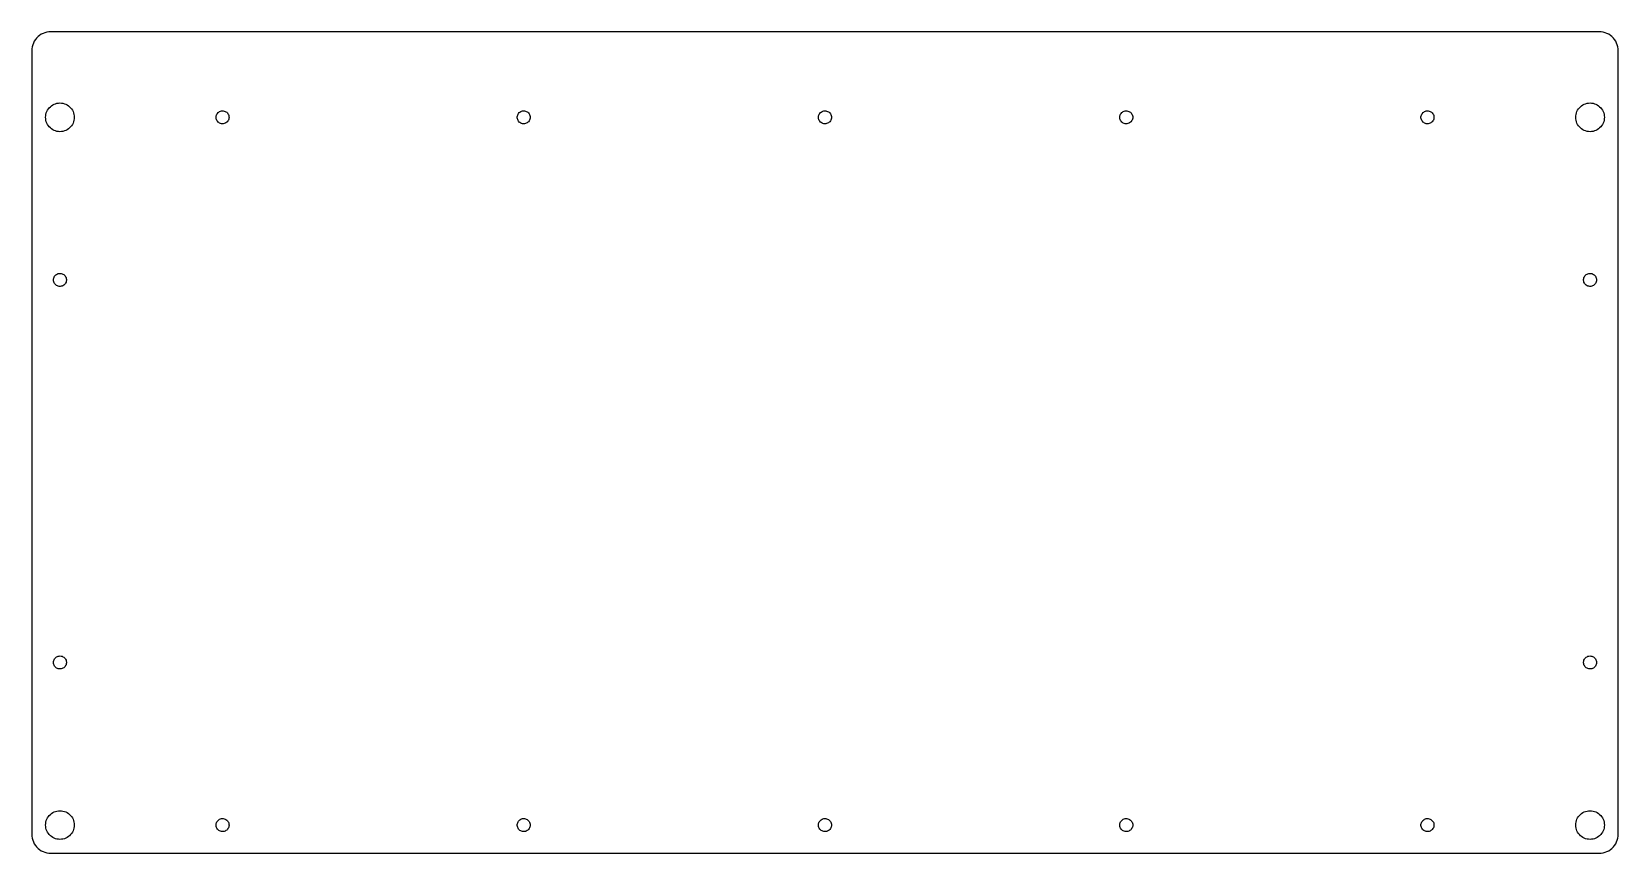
# Model space of a CAD drawing. Header units: metres. Extents: x -207 to 207, y -107 to 107.
import ezdxf

# ---------------------------------------------------------------- set-up
doc = ezdxf.new("R2010")
doc.units = ezdxf.units.M

msp = doc.modelspace()

# ---------------------------------------------------------------- linework, layer by layer
for p, q in [((-207.13, 103.92), (-207.266, 103.415)), ((-206.943, 104.409), (-207.13, 103.92)), ((-206.705, 104.875), (-206.943, 104.409)), ((-206.42, 105.314), (-206.705, 104.875)), ((-206.091, 105.721), (-206.42, 105.314)), ((-205.721, 106.091), (-206.091, 105.721)), ((-205.314, 106.42), (-205.721, 106.091)), ((-204.875, 106.705), (-205.314, 106.42)), ((-204.409, 106.943), (-204.875, 106.705)), ((-203.92, 107.13), (-204.409, 106.943)), ((-203.415, 107.266), (-203.92, 107.13)), ((-202.898, 107.348), (-203.415, 107.266)), ((-202.375, 107.375), (-202.898, 107.348)), ((202.375, 107.375), (-202.375, 107.375)), ((202.898, 107.348), (202.375, 107.375)), ((203.415, 107.266), (202.898, 107.348)), ((203.92, 107.13), (203.415, 107.266)), ((204.409, 106.943), (203.92, 107.13)), ((204.875, 106.705), (204.409, 106.943)), ((205.314, 106.42), (204.875, 106.705)), ((205.721, 106.091), (205.314, 106.42)), ((206.091, 105.721), (205.721, 106.091)), ((206.42, 105.314), (206.091, 105.721)), ((206.705, 104.875), (206.42, 105.314)), ((206.943, 104.409), (206.705, 104.875)), ((207.13, 103.92), (206.943, 104.409)), ((207.266, 103.415), (207.13, 103.92)), ((-207.348, 102.898), (-207.375, 102.375)), ((-207.375, 102.375), (-207.375, -102.375)), ((-207.266, 103.415), (-207.348, 102.898)), ((207.348, 102.898), (207.266, 103.415)), ((207.375, 102.375), (207.348, 102.898)), ((207.375, -102.375), (207.375, 102.375)), ((-203.248, 86.875), (-203.034, 87.2042)), ((-203.034, 87.2042), (-202.787, 87.5092)), ((-202.787, 87.5092), (-202.509, 87.7868)), ((-202.509, 87.7868), (-202.204, 88.0338)), ((-202.204, 88.0338), (-201.875, 88.2476)), ((-201.875, 88.2476), (-201.525, 88.4258)), ((-201.525, 88.4258), (-201.159, 88.5665)), ((-201.159, 88.5665), (-200.78, 88.668)), ((-200.78, 88.668), (-200.392, 88.7294)), ((-200.392, 88.7294), (-200, 88.75)), ((-200, 88.75), (-199.608, 88.7294)), ((-199.608, 88.7294), (-199.22, 88.668)), ((-199.22, 88.668), (-198.841, 88.5665)), ((-198.841, 88.5665), (-198.475, 88.4258)), ((-198.475, 88.4258), (-198.125, 88.2476)), ((-198.125, 88.2476), (-197.796, 88.0338)), ((-197.796, 88.0338), (-197.491, 87.7868)), ((-197.491, 87.7868), (-197.213, 87.5092)), ((-197.213, 87.5092), (-196.966, 87.2042)), ((-196.966, 87.2042), (-196.752, 86.875)), ((196.752, 86.875), (196.966, 87.2042)), ((196.966, 87.2042), (197.213, 87.5092)), ((197.213, 87.5092), (197.491, 87.7868)), ((197.491, 87.7868), (197.796, 88.0338)), ((197.796, 88.0338), (198.125, 88.2476)), ((198.125, 88.2476), (198.475, 88.4258)), ((198.475, 88.4258), (198.841, 88.5665)), ((198.841, 88.5665), (199.22, 88.668)), ((199.22, 88.668), (199.608, 88.7294)), ((199.608, 88.7294), (200, 88.75)), ((200, 88.75), (200.392, 88.7294)), ((200.392, 88.7294), (200.78, 88.668)), ((200.78, 88.668), (201.159, 88.5665)), ((201.159, 88.5665), (201.525, 88.4258)), ((201.525, 88.4258), (201.875, 88.2476)), ((201.875, 88.2476), (202.204, 88.0338)), ((202.204, 88.0338), (202.509, 87.7868)), ((202.509, 87.7868), (202.787, 87.5092)), ((202.787, 87.5092), (203.034, 87.2042)), ((203.034, 87.2042), (203.248, 86.875)), ((-203.75, 85), (-203.729, 85.392)), ((-203.729, 84.608), (-203.75, 85)), ((-203.729, 85.392), (-203.668, 85.7797)), ((-203.668, 84.2203), (-203.729, 84.608)), ((-203.668, 85.7797), (-203.566, 86.1588)), ((-203.566, 83.8412), (-203.668, 84.2203)), ((-203.566, 86.1588), (-203.426, 86.5253)), ((-203.426, 83.4747), (-203.566, 83.8412)), ((-203.426, 86.5253), (-203.248, 86.875)), ((-203.248, 83.125), (-203.426, 83.4747)), ((-203.034, 82.7958), (-203.248, 83.125)), ((-196.752, 83.125), (-196.966, 82.7958)), ((-196.752, 86.875), (-196.574, 86.5253)), ((-196.574, 83.4747), (-196.752, 83.125)), ((-196.574, 86.5253), (-196.434, 86.1588)), ((-196.434, 83.8412), (-196.574, 83.4747)), ((-196.434, 86.1588), (-196.332, 85.7797)), ((-196.332, 84.2203), (-196.434, 83.8412)), ((-196.332, 85.7797), (-196.271, 85.392)), ((-196.271, 84.608), (-196.332, 84.2203)), ((-196.271, 85.392), (-196.25, 85)), ((-196.25, 85), (-196.271, 84.608)), ((-159.195, 85.1241), (-159.159, 85.3696)), ((-159.195, 84.8759), (-159.195, 85.1241)), ((-159.159, 84.6304), (-159.195, 84.8759)), ((-159.159, 85.3696), (-159.088, 85.6073)), ((-159.088, 84.3927), (-159.159, 84.6304)), ((-159.088, 85.6073), (-158.982, 85.832)), ((-158.982, 84.168), (-159.088, 84.3927)), ((-158.982, 85.832), (-158.846, 86.039)), ((-158.846, 83.961), (-158.982, 84.168)), ((-158.846, 86.039), (-158.68, 86.2238)), ((-158.68, 83.7762), (-158.846, 83.961)), ((-158.68, 86.2238), (-158.489, 86.3826)), ((-158.489, 83.6174), (-158.68, 83.7762)), ((-158.489, 86.3826), (-158.277, 86.5119)), ((-158.277, 83.4881), (-158.489, 83.6174)), ((-158.277, 86.5119), (-158.049, 86.6089)), ((-158.049, 83.3911), (-158.277, 83.4881)), ((-158.049, 86.6089), (-157.809, 86.6717)), ((-157.809, 83.3283), (-158.049, 83.3911)), ((-157.809, 86.6717), (-157.562, 86.6989)), ((-157.562, 83.3011), (-157.809, 83.3283)), ((-157.562, 86.6989), (-157.314, 86.6898)), ((-157.314, 83.3102), (-157.562, 83.3011)), ((-157.314, 86.6898), (-157.07, 86.6447)), ((-157.07, 83.3553), (-157.314, 83.3102)), ((-157.07, 86.6447), (-156.835, 86.5646)), ((-156.835, 83.4354), (-157.07, 83.3553)), ((-156.835, 86.5646), (-156.614, 86.4511)), ((-156.614, 83.5489), (-156.835, 83.4354)), ((-156.614, 86.4511), (-156.413, 86.3067)), ((-156.413, 83.6933), (-156.614, 83.5489)), ((-156.413, 86.3067), (-156.234, 86.1344)), ((-156.234, 83.8656), (-156.413, 83.6933)), ((-156.234, 86.1344), (-156.082, 85.938)), ((-156.082, 84.062), (-156.234, 83.8656)), ((-156.082, 85.938), (-155.961, 85.7216)), ((-155.961, 84.2784), (-156.082, 84.062)), ((-155.961, 85.7216), (-155.872, 85.4898)), ((-155.872, 84.5102), (-155.961, 84.2784)), ((-155.872, 85.4898), (-155.818, 85.2475)), ((-155.818, 84.7525), (-155.872, 84.5102)), ((-155.818, 85.2475), (-155.8, 85)), ((-155.8, 85), (-155.818, 84.7525)), ((-80.4455, 85.1241), (-80.4093, 85.3696)), ((-80.4455, 84.8759), (-80.4455, 85.1241)), ((-80.4093, 84.6304), (-80.4455, 84.8759)), ((-80.4093, 85.3696), (-80.3378, 85.6073)), ((-80.3378, 84.3927), (-80.4093, 84.6304)), ((-80.3378, 85.6073), (-80.2325, 85.832)), ((-80.2325, 84.168), (-80.3378, 84.3927)), ((-80.2325, 85.832), (-80.0955, 86.039)), ((-80.0955, 83.961), (-80.2325, 84.168)), ((-80.0955, 86.039), (-79.9299, 86.2238)), ((-79.9299, 83.7762), (-80.0955, 83.961)), ((-79.9299, 86.2238), (-79.7392, 86.3826)), ((-79.7392, 83.6174), (-79.9299, 83.7762)), ((-79.7392, 86.3826), (-79.5273, 86.5119)), ((-79.5273, 83.4881), (-79.7392, 83.6174)), ((-79.5273, 86.5119), (-79.2989, 86.6089)), ((-79.2989, 83.3911), (-79.5273, 83.4881)), ((-79.2989, 86.6089), (-79.0588, 86.6717)), ((-79.0588, 83.3283), (-79.2989, 83.3911)), ((-79.0588, 86.6717), (-78.8121, 86.6989)), ((-78.8121, 83.3011), (-79.0588, 83.3283)), ((-78.8121, 86.6989), (-78.5641, 86.6898)), ((-78.5641, 83.3102), (-78.8121, 83.3011)), ((-78.5641, 86.6898), (-78.32, 86.6447)), ((-78.32, 83.3553), (-78.5641, 83.3102)), ((-78.32, 86.6447), (-78.0851, 86.5646)), ((-78.0851, 83.4354), (-78.32, 83.3553)), ((-78.0851, 86.5646), (-77.8644, 86.4511)), ((-77.8644, 83.5489), (-78.0851, 83.4354)), ((-77.8644, 86.4511), (-77.6626, 86.3067)), ((-77.6626, 83.6933), (-77.8644, 83.5489)), ((-77.6626, 86.3067), (-77.4839, 86.1344)), ((-77.4839, 83.8656), (-77.6626, 83.6933)), ((-77.4839, 86.1344), (-77.3322, 85.938)), ((-77.3322, 84.062), (-77.4839, 83.8656)), ((-77.3322, 85.938), (-77.2107, 85.7216)), ((-77.2107, 84.2784), (-77.3322, 84.062)), ((-77.2107, 85.7216), (-77.1221, 85.4898)), ((-77.1221, 84.5102), (-77.2107, 84.2784)), ((-77.1221, 85.4898), (-77.0681, 85.2475)), ((-77.0681, 84.7525), (-77.1221, 84.5102)), ((-77.0681, 85.2475), (-77.05, 85)), ((-77.05, 85), (-77.0681, 84.7525)), ((-1.69545, 85.1241), (-1.65932, 85.3696)), ((-1.69545, 84.8759), (-1.69545, 85.1241)), ((-1.65932, 84.6304), (-1.69545, 84.8759)), ((-1.65932, 85.3696), (-1.58781, 85.6073)), ((-1.58781, 84.3927), (-1.65932, 84.6304)), ((-1.58781, 85.6073), (-1.48248, 85.832)), ((-1.48248, 84.168), (-1.58781, 84.3927)), ((-1.48248, 85.832), (-1.34554, 86.039)), ((-1.34554, 83.961), (-1.48248, 84.168)), ((-1.34554, 86.039), (-1.17992, 86.2238)), ((-1.17992, 83.7762), (-1.34554, 83.961)), ((-1.17992, 86.2238), (-0.98915, 86.3826)), ((-0.98915, 83.6174), (-1.17992, 83.7762)), ((-0.98915, 86.3826), (-0.7773, 86.5119)), ((-0.7773, 83.4881), (-0.98915, 83.6174)), ((-0.7773, 86.5119), (-0.54889, 86.6089)), ((-0.54889, 83.3911), (-0.7773, 83.4881)), ((-0.54889, 86.6089), (-0.30878, 86.6717)), ((-0.30878, 83.3283), (-0.54889, 83.3911)), ((-0.30878, 86.6717), (-0.06207, 86.6989)), ((-0.06207, 83.3011), (-0.30878, 83.3283)), ((-0.06207, 86.6989), (0.18593, 86.6898)), ((0.18593, 83.3102), (-0.06207, 83.3011)), ((0.18593, 86.6898), (0.42998, 86.6447)), ((0.42998, 83.3553), (0.18593, 83.3102)), ((0.42998, 86.6447), (0.66487, 86.5646)), ((0.66487, 83.4354), (0.42998, 83.3553)), ((0.66487, 86.5646), (0.88559, 86.4511)), ((0.88559, 83.5489), (0.66487, 83.4354)), ((0.88559, 86.4511), (1.08743, 86.3067)), ((1.08743, 83.6933), (0.88559, 83.5489)), ((1.08743, 86.3067), (1.2661, 86.1344)), ((1.2661, 83.8656), (1.08743, 83.6933)), ((1.2661, 86.1344), (1.41779, 85.938)), ((1.41779, 84.062), (1.2661, 83.8656)), ((1.41779, 85.938), (1.53926, 85.7216)), ((1.53926, 84.2784), (1.41779, 84.062)), ((1.53926, 85.7216), (1.62791, 85.4898)), ((1.62791, 84.5102), (1.53926, 84.2784)), ((1.62791, 85.4898), (1.68187, 85.2475)), ((1.68187, 84.7525), (1.62791, 84.5102)), ((1.68187, 85.2475), (1.7, 85)), ((1.7, 85), (1.68187, 84.7525)), ((77.0545, 85.1241), (77.0907, 85.3696)), ((77.0545, 84.8759), (77.0545, 85.1241)), ((77.0907, 84.6304), (77.0545, 84.8759)), ((77.0907, 85.3696), (77.1622, 85.6073)), ((77.1622, 84.3927), (77.0907, 84.6304)), ((77.1622, 85.6073), (77.2675, 85.832)), ((77.2675, 84.168), (77.1622, 84.3927)), ((77.2675, 85.832), (77.4044, 86.039)), ((77.4044, 83.961), (77.2675, 84.168)), ((77.4044, 86.039), (77.5701, 86.2238)), ((77.5701, 83.7762), (77.4044, 83.961)), ((77.5701, 86.2238), (77.7608, 86.3826)), ((77.7608, 83.6174), (77.5701, 83.7762)), ((77.7608, 86.3826), (77.9727, 86.5119)), ((77.9727, 83.4881), (77.7608, 83.6174)), ((77.9727, 86.5119), (78.2011, 86.6089)), ((78.2011, 83.3911), (77.9727, 83.4881)), ((78.2011, 86.6089), (78.4412, 86.6717)), ((78.4412, 83.3283), (78.2011, 83.3911)), ((78.4412, 86.6717), (78.6879, 86.6989)), ((78.6879, 83.3011), (78.4412, 83.3283)), ((78.6879, 86.6989), (78.9359, 86.6898)), ((78.9359, 83.3102), (78.6879, 83.3011)), ((78.9359, 86.6898), (79.18, 86.6447)), ((79.18, 83.3553), (78.9359, 83.3102)), ((79.18, 86.6447), (79.4149, 86.5646)), ((79.4149, 83.4354), (79.18, 83.3553)), ((79.4149, 86.5646), (79.6356, 86.4511)), ((79.6356, 83.5489), (79.4149, 83.4354)), ((79.6356, 86.4511), (79.8374, 86.3067)), ((79.8374, 83.6933), (79.6356, 83.5489)), ((79.8374, 86.3067), (80.0161, 86.1344)), ((80.0161, 83.8656), (79.8374, 83.6933)), ((80.0161, 86.1344), (80.1678, 85.938)), ((80.1678, 84.062), (80.0161, 83.8656)), ((80.1678, 85.938), (80.2893, 85.7216)), ((80.2893, 84.2784), (80.1678, 84.062)), ((80.2893, 85.7216), (80.3779, 85.4898)), ((80.3779, 84.5102), (80.2893, 84.2784)), ((80.3779, 85.4898), (80.4319, 85.2475)), ((80.4319, 84.7525), (80.3779, 84.5102)), ((80.4319, 85.2475), (80.45, 85)), ((80.45, 85), (80.4319, 84.7525)), ((155.805, 85.1241), (155.841, 85.3696)), ((155.805, 84.8759), (155.805, 85.1241)), ((155.841, 84.6304), (155.805, 84.8759)), ((155.841, 85.3696), (155.912, 85.6073)), ((155.912, 84.3927), (155.841, 84.6304)), ((155.912, 85.6073), (156.018, 85.832)), ((156.018, 84.168), (155.912, 84.3927)), ((156.018, 85.832), (156.154, 86.039)), ((156.154, 83.961), (156.018, 84.168)), ((156.154, 86.039), (156.32, 86.2238)), ((156.32, 83.7762), (156.154, 83.961)), ((156.32, 86.2238), (156.511, 86.3826)), ((156.511, 83.6174), (156.32, 83.7762)), ((156.511, 86.3826), (156.723, 86.5119)), ((156.723, 83.4881), (156.511, 83.6174)), ((156.723, 86.5119), (156.951, 86.6089)), ((156.951, 83.3911), (156.723, 83.4881)), ((156.951, 86.6089), (157.191, 86.6717)), ((157.191, 83.3283), (156.951, 83.3911)), ((157.191, 86.6717), (157.438, 86.6989)), ((157.438, 83.3011), (157.191, 83.3283)), ((157.438, 86.6989), (157.686, 86.6898)), ((157.686, 83.3102), (157.438, 83.3011)), ((157.686, 86.6898), (157.93, 86.6447)), ((157.93, 83.3553), (157.686, 83.3102)), ((157.93, 86.6447), (158.165, 86.5646)), ((158.165, 83.4354), (157.93, 83.3553)), ((158.165, 86.5646), (158.386, 86.4511)), ((158.386, 83.5489), (158.165, 83.4354)), ((158.386, 86.4511), (158.587, 86.3067)), ((158.587, 83.6933), (158.386, 83.5489)), ((158.587, 86.3067), (158.766, 86.1344)), ((158.766, 83.8656), (158.587, 83.6933)), ((158.766, 86.1344), (158.918, 85.938)), ((158.918, 84.062), (158.766, 83.8656)), ((158.918, 85.938), (159.039, 85.7216)), ((159.039, 84.2784), (158.918, 84.062)), ((159.039, 85.7216), (159.128, 85.4898)), ((159.128, 84.5102), (159.039, 84.2784)), ((159.128, 85.4898), (159.182, 85.2475)), ((159.182, 84.7525), (159.128, 84.5102)), ((159.182, 85.2475), (159.2, 85)), ((159.2, 85), (159.182, 84.7525)), ((196.25, 85), (196.271, 85.392)), ((196.271, 84.608), (196.25, 85)), ((196.271, 85.392), (196.332, 85.7797)), ((196.332, 84.2203), (196.271, 84.608)), ((196.332, 85.7797), (196.434, 86.1588)), ((196.434, 83.8412), (196.332, 84.2203)), ((196.434, 86.1588), (196.574, 86.5253)), ((196.574, 83.4747), (196.434, 83.8412)), ((196.574, 86.5253), (196.752, 86.875)), ((196.752, 83.125), (196.574, 83.4747)), ((196.966, 82.7958), (196.752, 83.125)), ((203.248, 83.125), (203.034, 82.7958)), ((203.248, 86.875), (203.426, 86.5253)), ((203.426, 83.4747), (203.248, 83.125)), ((203.426, 86.5253), (203.566, 86.1588)), ((203.566, 83.8412), (203.426, 83.4747)), ((203.566, 86.1588), (203.668, 85.7797)), ((203.668, 84.2203), (203.566, 83.8412)), ((203.668, 85.7797), (203.729, 85.392)), ((203.729, 84.608), (203.668, 84.2203)), ((203.729, 85.392), (203.75, 85)), ((203.75, 85), (203.729, 84.608)), ((-202.787, 82.4908), (-203.034, 82.7958)), ((-202.509, 82.2132), (-202.787, 82.4908)), ((-202.204, 81.9662), (-202.509, 82.2132)), ((-201.875, 81.7524), (-202.204, 81.9662)), ((-201.525, 81.5742), (-201.875, 81.7524)), ((-201.159, 81.4335), (-201.525, 81.5742)), ((-200.78, 81.3319), (-201.159, 81.4335)), ((-200.392, 81.2705), (-200.78, 81.3319)), ((-200, 81.25), (-200.392, 81.2705)), ((-199.608, 81.2705), (-200, 81.25)), ((-199.22, 81.3319), (-199.608, 81.2705)), ((-198.841, 81.4335), (-199.22, 81.3319)), ((-198.475, 81.5742), (-198.841, 81.4335)), ((-198.125, 81.7524), (-198.475, 81.5742)), ((-197.796, 81.9662), (-198.125, 81.7524)), ((-197.491, 82.2132), (-197.796, 81.9662)), ((-197.213, 82.4908), (-197.491, 82.2132)), ((-196.966, 82.7958), (-197.213, 82.4908)), ((197.213, 82.4908), (196.966, 82.7958)), ((197.491, 82.2132), (197.213, 82.4908)), ((197.796, 81.9662), (197.491, 82.2132)), ((198.125, 81.7524), (197.796, 81.9662)), ((198.475, 81.5742), (198.125, 81.7524)), ((198.841, 81.4335), (198.475, 81.5742)), ((199.22, 81.3319), (198.841, 81.4335)), ((199.608, 81.2705), (199.22, 81.3319)), ((200, 81.25), (199.608, 81.2705)), ((200.392, 81.2705), (200, 81.25)), ((200.78, 81.3319), (200.392, 81.2705)), ((201.159, 81.4335), (200.78, 81.3319)), ((201.525, 81.5742), (201.159, 81.4335)), ((201.875, 81.7524), (201.525, 81.5742)), ((202.204, 81.9662), (201.875, 81.7524)), ((202.509, 82.2132), (202.204, 81.9662)), ((202.787, 82.4908), (202.509, 82.2132)), ((203.034, 82.7958), (202.787, 82.4908)), ((-201.7, 42.5), (-201.682, 42.7475)), ((-201.682, 42.2525), (-201.7, 42.5)), ((-201.682, 42.7475), (-201.628, 42.9898)), ((-201.628, 42.0102), (-201.682, 42.2525)), ((-201.628, 42.9898), (-201.539, 43.2216)), ((-201.539, 41.7784), (-201.628, 42.0102)), ((-201.539, 43.2216), (-201.418, 43.438)), ((-201.418, 41.562), (-201.539, 41.7784)), ((-201.418, 43.438), (-201.266, 43.6344)), ((-201.266, 41.3656), (-201.418, 41.562)), ((-201.266, 43.6344), (-201.087, 43.8067)), ((-201.087, 43.8067), (-200.886, 43.9511)), ((-200.886, 43.9511), (-200.665, 44.0646)), ((-200.665, 44.0646), (-200.43, 44.1447)), ((-200.43, 44.1447), (-200.186, 44.1898)), ((-200.186, 44.1898), (-199.938, 44.1989)), ((-199.938, 44.1989), (-199.691, 44.1717)), ((-199.691, 44.1717), (-199.451, 44.1089)), ((-199.451, 44.1089), (-199.223, 44.0119)), ((-199.223, 44.0119), (-199.011, 43.8826)), ((-199.011, 43.8826), (-198.82, 43.7238)), ((-198.82, 43.7238), (-198.654, 43.539)), ((-198.654, 43.539), (-198.518, 43.332)), ((-198.518, 41.668), (-198.654, 41.461)), ((-198.518, 43.332), (-198.412, 43.1073)), ((-198.412, 41.8927), (-198.518, 41.668)), ((-198.412, 43.1073), (-198.341, 42.8696)), ((-198.341, 42.1304), (-198.412, 41.8927)), ((-198.341, 42.8696), (-198.305, 42.6241)), ((-198.305, 42.3759), (-198.341, 42.1304)), ((-198.305, 42.6241), (-198.305, 42.3759)), ((198.305, 42.6241), (198.341, 42.8696)), ((198.305, 42.3759), (198.305, 42.6241)), ((198.341, 42.1304), (198.305, 42.3759)), ((198.341, 42.8696), (198.412, 43.1073)), ((198.412, 41.8927), (198.341, 42.1304)), ((198.412, 43.1073), (198.518, 43.332)), ((198.518, 41.668), (198.412, 41.8927)), ((198.518, 43.332), (198.654, 43.539)), ((198.654, 41.461), (198.518, 41.668)), ((198.654, 43.539), (198.82, 43.7238)), ((198.82, 43.7238), (199.011, 43.8826)), ((199.011, 43.8826), (199.223, 44.0119)), ((199.223, 44.0119), (199.451, 44.1089)), ((199.451, 44.1089), (199.691, 44.1717)), ((199.691, 44.1717), (199.938, 44.1989)), ((199.938, 44.1989), (200.186, 44.1898)), ((200.186, 44.1898), (200.43, 44.1447)), ((200.43, 44.1447), (200.665, 44.0646)), ((200.665, 44.0646), (200.886, 43.9511)), ((200.886, 43.9511), (201.087, 43.8067)), ((201.087, 43.8067), (201.266, 43.6344)), ((201.266, 43.6344), (201.418, 43.438)), ((201.418, 41.562), (201.266, 41.3656)), ((201.418, 43.438), (201.539, 43.2216)), ((201.539, 41.7784), (201.418, 41.562)), ((201.539, 43.2216), (201.628, 42.9898)), ((201.628, 42.0102), (201.539, 41.7784)), ((201.628, 42.9898), (201.682, 42.7475)), ((201.682, 42.2525), (201.628, 42.0102)), ((201.682, 42.7475), (201.7, 42.5)), ((201.7, 42.5), (201.682, 42.2525)), ((-201.087, 41.1933), (-201.266, 41.3656)), ((-200.886, 41.0489), (-201.087, 41.1933)), ((-200.665, 40.9354), (-200.886, 41.0489)), ((-200.43, 40.8553), (-200.665, 40.9354)), ((-200.186, 40.8102), (-200.43, 40.8553)), ((-199.938, 40.8011), (-200.186, 40.8102)), ((-199.691, 40.8283), (-199.938, 40.8011)), ((-199.451, 40.8911), (-199.691, 40.8283)), ((-199.223, 40.9881), (-199.451, 40.8911)), ((-199.011, 41.1174), (-199.223, 40.9881)), ((-198.82, 41.2762), (-199.011, 41.1174)), ((-198.654, 41.461), (-198.82, 41.2762)), ((198.82, 41.2762), (198.654, 41.461)), ((199.011, 41.1174), (198.82, 41.2762)), ((199.223, 40.9881), (199.011, 41.1174)), ((199.451, 40.8911), (199.223, 40.9881)), ((199.691, 40.8283), (199.451, 40.8911)), ((199.938, 40.8011), (199.691, 40.8283)), ((200.186, 40.8102), (199.938, 40.8011)), ((200.43, 40.8553), (200.186, 40.8102)), ((200.665, 40.9354), (200.43, 40.8553)), ((200.886, 41.0489), (200.665, 40.9354)), ((201.087, 41.1933), (200.886, 41.0489)), ((201.266, 41.3656), (201.087, 41.1933)), ((-201.7, -57.5), (-201.682, -57.2525)), ((-201.682, -57.7475), (-201.7, -57.5)), ((-201.682, -57.2525), (-201.628, -57.0102)), ((-201.628, -57.9898), (-201.682, -57.7475)), ((-201.628, -57.0102), (-201.539, -56.7784)), ((-201.539, -58.2216), (-201.628, -57.9898)), ((-201.539, -56.7784), (-201.418, -56.562)), ((-201.418, -56.562), (-201.266, -56.3656)), ((-201.266, -56.3656), (-201.087, -56.1933)), ((-201.087, -56.1933), (-200.886, -56.0489)), ((-200.886, -56.0489), (-200.665, -55.9354)), ((-200.665, -55.9354), (-200.43, -55.8553)), ((-200.43, -55.8553), (-200.186, -55.8102)), ((-200.186, -55.8102), (-199.938, -55.8011)), ((-199.938, -55.8011), (-199.691, -55.8283)), ((-199.691, -55.8283), (-199.451, -55.8911)), ((-199.451, -55.8911), (-199.223, -55.9881)), ((-199.223, -55.9881), (-199.011, -56.1174)), ((-199.011, -56.1174), (-198.82, -56.2762)), ((-198.82, -56.2762), (-198.654, -56.461)), ((-198.654, -56.461), (-198.518, -56.668)), ((-198.518, -56.668), (-198.412, -56.8927)), ((-198.412, -56.8927), (-198.341, -57.1304)), ((-198.341, -57.8696), (-198.412, -58.1073)), ((-198.341, -57.1304), (-198.305, -57.3759)), ((-198.305, -57.6241), (-198.341, -57.8696)), ((-198.305, -57.3759), (-198.305, -57.6241)), ((198.305, -57.3759), (198.341, -57.1304)), ((198.305, -57.6241), (198.305, -57.3759)), ((198.341, -57.8696), (198.305, -57.6241)), ((198.341, -57.1304), (198.412, -56.8927)), ((198.412, -58.1073), (198.341, -57.8696)), ((198.412, -56.8927), (198.518, -56.668)), ((198.518, -56.668), (198.654, -56.461)), ((198.654, -56.461), (198.82, -56.2762)), ((198.82, -56.2762), (199.011, -56.1174)), ((199.011, -56.1174), (199.223, -55.9881)), ((199.223, -55.9881), (199.451, -55.8911)), ((199.451, -55.8911), (199.691, -55.8283)), ((199.691, -55.8283), (199.938, -55.8011)), ((199.938, -55.8011), (200.186, -55.8102)), ((200.186, -55.8102), (200.43, -55.8553)), ((200.43, -55.8553), (200.665, -55.9354)), ((200.665, -55.9354), (200.886, -56.0489)), ((200.886, -56.0489), (201.087, -56.1933)), ((201.087, -56.1933), (201.266, -56.3656)), ((201.266, -56.3656), (201.418, -56.562)), ((201.418, -56.562), (201.539, -56.7784)), ((201.539, -56.7784), (201.628, -57.0102)), ((201.628, -57.9898), (201.539, -58.2216)), ((201.628, -57.0102), (201.682, -57.2525)), ((201.682, -57.7475), (201.628, -57.9898)), ((201.682, -57.2525), (201.7, -57.5)), ((201.7, -57.5), (201.682, -57.7475)), ((-201.418, -58.438), (-201.539, -58.2216)), ((-201.266, -58.6344), (-201.418, -58.438)), ((-201.087, -58.8067), (-201.266, -58.6344)), ((-200.886, -58.9511), (-201.087, -58.8067)), ((-200.665, -59.0646), (-200.886, -58.9511)), ((-200.43, -59.1447), (-200.665, -59.0646)), ((-200.186, -59.1898), (-200.43, -59.1447)), ((-199.938, -59.1989), (-200.186, -59.1898)), ((-199.691, -59.1717), (-199.938, -59.1989)), ((-199.451, -59.1089), (-199.691, -59.1717)), ((-199.223, -59.0119), (-199.451, -59.1089)), ((-199.011, -58.8826), (-199.223, -59.0119)), ((-198.82, -58.7238), (-199.011, -58.8826)), ((-198.654, -58.539), (-198.82, -58.7238)), ((-198.518, -58.332), (-198.654, -58.539)), ((-198.412, -58.1073), (-198.518, -58.332)), ((198.518, -58.332), (198.412, -58.1073)), ((198.654, -58.539), (198.518, -58.332)), ((198.82, -58.7238), (198.654, -58.539)), ((199.011, -58.8826), (198.82, -58.7238)), ((199.223, -59.0119), (199.011, -58.8826)), ((199.451, -59.1089), (199.223, -59.0119)), ((199.691, -59.1717), (199.451, -59.1089)), ((199.938, -59.1989), (199.691, -59.1717)), ((200.186, -59.1898), (199.938, -59.1989)), ((200.43, -59.1447), (200.186, -59.1898)), ((200.665, -59.0646), (200.43, -59.1447)), ((200.886, -58.9511), (200.665, -59.0646)), ((201.087, -58.8067), (200.886, -58.9511)), ((201.266, -58.6344), (201.087, -58.8067)), ((201.418, -58.438), (201.266, -58.6344)), ((201.539, -58.2216), (201.418, -58.438)), ((-203.729, -99.608), (-203.668, -99.2203)), ((-203.668, -99.2203), (-203.566, -98.8412)), ((-203.566, -98.8412), (-203.426, -98.4747)), ((-203.426, -98.4747), (-203.248, -98.125)), ((-203.248, -98.125), (-203.034, -97.7958)), ((-203.034, -97.7958), (-202.787, -97.4908)), ((-202.787, -97.4908), (-202.509, -97.2132)), ((-202.509, -97.2132), (-202.204, -96.9662)), ((-202.204, -96.9662), (-201.875, -96.7524)), ((-201.875, -96.7524), (-201.525, -96.5742)), ((-201.525, -96.5742), (-201.159, -96.4335)), ((-201.159, -96.4335), (-200.78, -96.3319)), ((-200.78, -96.3319), (-200.392, -96.2705)), ((-200.392, -96.2705), (-200, -96.25)), ((-200, -96.25), (-199.608, -96.2705)), ((-199.608, -96.2705), (-199.22, -96.3319)), ((-199.22, -96.3319), (-198.841, -96.4335)), ((-198.841, -96.4335), (-198.475, -96.5742)), ((-198.475, -96.5742), (-198.125, -96.7524)), ((-198.125, -96.7524), (-197.796, -96.9662)), ((-197.796, -96.9662), (-197.491, -97.2132)), ((-197.491, -97.2132), (-197.213, -97.4908)), ((-197.213, -97.4908), (-196.966, -97.7958)), ((-196.966, -97.7958), (-196.752, -98.125)), ((-196.752, -98.125), (-196.574, -98.4747)), ((-196.574, -98.4747), (-196.434, -98.8412)), ((-196.434, -98.8412), (-196.332, -99.2203)), ((-196.332, -99.2203), (-196.271, -99.608)), ((-159.159, -99.6304), (-159.088, -99.3927)), ((-159.088, -99.3927), (-158.982, -99.168)), ((-158.982, -99.168), (-158.846, -98.961)), ((-158.846, -98.961), (-158.68, -98.7762)), ((-158.68, -98.7762), (-158.489, -98.6174)), ((-158.489, -98.6174), (-158.277, -98.4881)), ((-158.277, -98.4881), (-158.049, -98.3911)), ((-158.049, -98.3911), (-157.809, -98.3283)), ((-157.809, -98.3283), (-157.562, -98.3011)), ((-157.562, -98.3011), (-157.314, -98.3102)), ((-157.314, -98.3102), (-157.07, -98.3553)), ((-157.07, -98.3553), (-156.835, -98.4354)), ((-156.835, -98.4354), (-156.614, -98.5489)), ((-156.614, -98.5489), (-156.413, -98.6933)), ((-156.413, -98.6933), (-156.234, -98.8656)), ((-156.234, -98.8656), (-156.082, -99.062)), ((-156.082, -99.062), (-155.961, -99.2784)), ((-155.961, -99.2784), (-155.872, -99.5102)), ((-155.872, -99.5102), (-155.818, -99.7525)), ((-80.4093, -99.6304), (-80.3378, -99.3927)), ((-80.3378, -99.3927), (-80.2325, -99.168)), ((-80.2325, -99.168), (-80.0955, -98.961)), ((-80.0955, -98.961), (-79.9299, -98.7762)), ((-79.9299, -98.7762), (-79.7392, -98.6174)), ((-79.7392, -98.6174), (-79.5273, -98.4881)), ((-79.5273, -98.4881), (-79.2989, -98.3911)), ((-79.2989, -98.3911), (-79.0588, -98.3283)), ((-79.0588, -98.3283), (-78.8121, -98.3011)), ((-78.8121, -98.3011), (-78.5641, -98.3102)), ((-78.5641, -98.3102), (-78.32, -98.3553)), ((-78.32, -98.3553), (-78.0851, -98.4354)), ((-78.0851, -98.4354), (-77.8644, -98.5489)), ((-77.8644, -98.5489), (-77.6626, -98.6933)), ((-77.6626, -98.6933), (-77.4839, -98.8656)), ((-77.4839, -98.8656), (-77.3322, -99.062)), ((-77.3322, -99.062), (-77.2107, -99.2784)), ((-77.2107, -99.2784), (-77.1221, -99.5102)), ((-77.1221, -99.5102), (-77.0681, -99.7525)), ((-1.65932, -99.6304), (-1.58781, -99.3927)), ((-1.58781, -99.3927), (-1.48248, -99.168)), ((-1.48248, -99.168), (-1.34554, -98.961)), ((-1.34554, -98.961), (-1.17992, -98.7762)), ((-1.17992, -98.7762), (-0.98915, -98.6174)), ((-0.98915, -98.6174), (-0.7773, -98.4881)), ((-0.7773, -98.4881), (-0.54889, -98.3911)), ((-0.54889, -98.3911), (-0.30878, -98.3283)), ((-0.30878, -98.3283), (-0.06207, -98.3011)), ((-0.06207, -98.3011), (0.18593, -98.3102)), ((0.18593, -98.3102), (0.42998, -98.3553)), ((0.42998, -98.3553), (0.66487, -98.4354)), ((0.66487, -98.4354), (0.88559, -98.5489)), ((0.88559, -98.5489), (1.08743, -98.6933)), ((1.08743, -98.6933), (1.2661, -98.8656)), ((1.2661, -98.8656), (1.41779, -99.062)), ((1.41779, -99.062), (1.53926, -99.2784)), ((1.53926, -99.2784), (1.62791, -99.5102)), ((1.62791, -99.5102), (1.68187, -99.7525)), ((77.0907, -99.6304), (77.1622, -99.3927)), ((77.1622, -99.3927), (77.2675, -99.168)), ((77.2675, -99.168), (77.4044, -98.961)), ((77.4044, -98.961), (77.5701, -98.7762)), ((77.5701, -98.7762), (77.7608, -98.6174)), ((77.7608, -98.6174), (77.9727, -98.4881)), ((77.9727, -98.4881), (78.2011, -98.3911)), ((78.2011, -98.3911), (78.4412, -98.3283)), ((78.4412, -98.3283), (78.6879, -98.3011)), ((78.6879, -98.3011), (78.9359, -98.3102)), ((78.9359, -98.3102), (79.18, -98.3553)), ((79.18, -98.3553), (79.4149, -98.4354)), ((79.4149, -98.4354), (79.6356, -98.5489)), ((79.6356, -98.5489), (79.8374, -98.6933)), ((79.8374, -98.6933), (80.0161, -98.8656)), ((80.0161, -98.8656), (80.1678, -99.062)), ((80.1678, -99.062), (80.2893, -99.2784)), ((80.2893, -99.2784), (80.3779, -99.5102)), ((80.3779, -99.5102), (80.4319, -99.7525)), ((155.841, -99.6304), (155.912, -99.3927)), ((155.912, -99.3927), (156.018, -99.168)), ((156.018, -99.168), (156.154, -98.961)), ((156.154, -98.961), (156.32, -98.7762)), ((156.32, -98.7762), (156.511, -98.6174)), ((156.511, -98.6174), (156.723, -98.4881)), ((156.723, -98.4881), (156.951, -98.3911)), ((156.951, -98.3911), (157.191, -98.3283)), ((157.191, -98.3283), (157.438, -98.3011)), ((157.438, -98.3011), (157.686, -98.3102)), ((157.686, -98.3102), (157.93, -98.3553)), ((157.93, -98.3553), (158.165, -98.4354)), ((158.165, -98.4354), (158.386, -98.5489)), ((158.386, -98.5489), (158.587, -98.6933)), ((158.587, -98.6933), (158.766, -98.8656)), ((158.766, -98.8656), (158.918, -99.062)), ((158.918, -99.062), (159.039, -99.2784)), ((159.039, -99.2784), (159.128, -99.5102)), ((159.128, -99.5102), (159.182, -99.7525)), ((196.271, -99.608), (196.332, -99.2203)), ((196.332, -99.2203), (196.434, -98.8412)), ((196.434, -98.8412), (196.574, -98.4747)), ((196.574, -98.4747), (196.752, -98.125)), ((196.752, -98.125), (196.966, -97.7958)), ((196.966, -97.7958), (197.213, -97.4908)), ((197.213, -97.4908), (197.491, -97.2132)), ((197.491, -97.2132), (197.796, -96.9662)), ((197.796, -96.9662), (198.125, -96.7524)), ((198.125, -96.7524), (198.475, -96.5742)), ((198.475, -96.5742), (198.841, -96.4335)), ((198.841, -96.4335), (199.22, -96.3319)), ((199.22, -96.3319), (199.608, -96.2705)), ((199.608, -96.2705), (200, -96.25)), ((200, -96.25), (200.392, -96.2705)), ((200.392, -96.2705), (200.78, -96.3319)), ((200.78, -96.3319), (201.159, -96.4335)), ((201.159, -96.4335), (201.525, -96.5742)), ((201.525, -96.5742), (201.875, -96.7524)), ((201.875, -96.7524), (202.204, -96.9662)), ((202.204, -96.9662), (202.509, -97.2132)), ((202.509, -97.2132), (202.787, -97.4908)), ((202.787, -97.4908), (203.034, -97.7958)), ((203.034, -97.7958), (203.248, -98.125)), ((203.248, -98.125), (203.426, -98.4747)), ((203.426, -98.4747), (203.566, -98.8412)), ((203.566, -98.8412), (203.668, -99.2203)), ((203.668, -99.2203), (203.729, -99.608)), ((-207.375, -102.375), (-207.348, -102.898)), ((-207.348, -102.898), (-207.266, -103.415)), ((-207.266, -103.415), (-207.13, -103.92)), ((-203.75, -100), (-203.729, -99.608)), ((-203.729, -100.392), (-203.75, -100)), ((-203.668, -100.78), (-203.729, -100.392)), ((-203.566, -101.159), (-203.668, -100.78)), ((-203.426, -101.525), (-203.566, -101.159)), ((-203.248, -101.875), (-203.426, -101.525)), ((-203.034, -102.204), (-203.248, -101.875)), ((-202.787, -102.509), (-203.034, -102.204)), ((-202.509, -102.787), (-202.787, -102.509)), ((-202.204, -103.034), (-202.509, -102.787)), ((-201.875, -103.248), (-202.204, -103.034)), ((-201.525, -103.426), (-201.875, -103.248)), ((-201.159, -103.566), (-201.525, -103.426)), ((-200.78, -103.668), (-201.159, -103.566)), ((-200.392, -103.729), (-200.78, -103.668)), ((-199.22, -103.668), (-199.608, -103.729)), ((-198.841, -103.566), (-199.22, -103.668)), ((-198.475, -103.426), (-198.841, -103.566)), ((-198.125, -103.248), (-198.475, -103.426)), ((-197.796, -103.034), (-198.125, -103.248)), ((-197.491, -102.787), (-197.796, -103.034)), ((-197.213, -102.509), (-197.491, -102.787)), ((-196.966, -102.204), (-197.213, -102.509)), ((-196.752, -101.875), (-196.966, -102.204)), ((-196.574, -101.525), (-196.752, -101.875)), ((-196.434, -101.159), (-196.574, -101.525)), ((-196.332, -100.78), (-196.434, -101.159)), ((-196.271, -100.392), (-196.332, -100.78)), ((-196.271, -99.608), (-196.25, -100)), ((-196.25, -100), (-196.271, -100.392)), ((-159.195, -99.8759), (-159.159, -99.6304)), ((-159.195, -100.124), (-159.195, -99.8759)), ((-159.159, -100.37), (-159.195, -100.124)), ((-159.088, -100.607), (-159.159, -100.37)), ((-158.982, -100.832), (-159.088, -100.607)), ((-158.846, -101.039), (-158.982, -100.832)), ((-158.68, -101.224), (-158.846, -101.039)), ((-158.489, -101.383), (-158.68, -101.224)), ((-158.277, -101.512), (-158.489, -101.383)), ((-158.049, -101.609), (-158.277, -101.512)), ((-157.809, -101.672), (-158.049, -101.609)), ((-157.562, -101.699), (-157.809, -101.672)), ((-157.314, -101.69), (-157.562, -101.699)), ((-157.07, -101.645), (-157.314, -101.69)), ((-156.835, -101.565), (-157.07, -101.645)), ((-156.614, -101.451), (-156.835, -101.565)), ((-156.413, -101.307), (-156.614, -101.451)), ((-156.234, -101.134), (-156.413, -101.307)), ((-156.082, -100.938), (-156.234, -101.134)), ((-155.961, -100.722), (-156.082, -100.938)), ((-155.872, -100.49), (-155.961, -100.722)), ((-155.818, -100.248), (-155.872, -100.49)), ((-155.818, -99.7525), (-155.8, -100)), ((-155.8, -100), (-155.818, -100.248)), ((-80.4455, -99.8759), (-80.4093, -99.6304)), ((-80.4455, -100.124), (-80.4455, -99.8759)), ((-80.4093, -100.37), (-80.4455, -100.124)), ((-80.3378, -100.607), (-80.4093, -100.37)), ((-80.2325, -100.832), (-80.3378, -100.607)), ((-80.0955, -101.039), (-80.2325, -100.832)), ((-79.9299, -101.224), (-80.0955, -101.039)), ((-79.7392, -101.383), (-79.9299, -101.224)), ((-79.5273, -101.512), (-79.7392, -101.383)), ((-79.2989, -101.609), (-79.5273, -101.512)), ((-79.0588, -101.672), (-79.2989, -101.609)), ((-78.8121, -101.699), (-79.0588, -101.672)), ((-78.5641, -101.69), (-78.8121, -101.699)), ((-78.32, -101.645), (-78.5641, -101.69)), ((-78.0851, -101.565), (-78.32, -101.645)), ((-77.8644, -101.451), (-78.0851, -101.565)), ((-77.6626, -101.307), (-77.8644, -101.451)), ((-77.4839, -101.134), (-77.6626, -101.307)), ((-77.3322, -100.938), (-77.4839, -101.134)), ((-77.2107, -100.722), (-77.3322, -100.938)), ((-77.1221, -100.49), (-77.2107, -100.722)), ((-77.0681, -100.248), (-77.1221, -100.49)), ((-77.0681, -99.7525), (-77.05, -100)), ((-77.05, -100), (-77.0681, -100.248)), ((-1.69545, -99.8759), (-1.65932, -99.6304)), ((-1.69545, -100.124), (-1.69545, -99.8759)), ((-1.65932, -100.37), (-1.69545, -100.124)), ((-1.58781, -100.607), (-1.65932, -100.37)), ((-1.48248, -100.832), (-1.58781, -100.607)), ((-1.34554, -101.039), (-1.48248, -100.832)), ((-1.17992, -101.224), (-1.34554, -101.039)), ((-0.98915, -101.383), (-1.17992, -101.224)), ((-0.7773, -101.512), (-0.98915, -101.383)), ((-0.54889, -101.609), (-0.7773, -101.512)), ((-0.30878, -101.672), (-0.54889, -101.609)), ((-0.06207, -101.699), (-0.30878, -101.672)), ((0.18593, -101.69), (-0.06207, -101.699)), ((0.42998, -101.645), (0.18593, -101.69)), ((0.66487, -101.565), (0.42998, -101.645)), ((0.88559, -101.451), (0.66487, -101.565)), ((1.08743, -101.307), (0.88559, -101.451)), ((1.2661, -101.134), (1.08743, -101.307)), ((1.41779, -100.938), (1.2661, -101.134)), ((1.53926, -100.722), (1.41779, -100.938)), ((1.62791, -100.49), (1.53926, -100.722)), ((1.68187, -100.248), (1.62791, -100.49)), ((1.68187, -99.7525), (1.7, -100)), ((1.7, -100), (1.68187, -100.248)), ((77.0545, -99.8759), (77.0907, -99.6304)), ((77.0545, -100.124), (77.0545, -99.8759)), ((77.0907, -100.37), (77.0545, -100.124)), ((77.1622, -100.607), (77.0907, -100.37)), ((77.2675, -100.832), (77.1622, -100.607)), ((77.4044, -101.039), (77.2675, -100.832)), ((77.5701, -101.224), (77.4044, -101.039)), ((77.7608, -101.383), (77.5701, -101.224)), ((77.9727, -101.512), (77.7608, -101.383)), ((78.2011, -101.609), (77.9727, -101.512)), ((78.4412, -101.672), (78.2011, -101.609)), ((78.6879, -101.699), (78.4412, -101.672)), ((78.9359, -101.69), (78.6879, -101.699)), ((79.18, -101.645), (78.9359, -101.69)), ((79.4149, -101.565), (79.18, -101.645)), ((79.6356, -101.451), (79.4149, -101.565)), ((79.8374, -101.307), (79.6356, -101.451)), ((80.0161, -101.134), (79.8374, -101.307)), ((80.1678, -100.938), (80.0161, -101.134)), ((80.2893, -100.722), (80.1678, -100.938)), ((80.3779, -100.49), (80.2893, -100.722)), ((80.4319, -100.248), (80.3779, -100.49)), ((80.4319, -99.7525), (80.45, -100)), ((80.45, -100), (80.4319, -100.248)), ((155.805, -99.8759), (155.841, -99.6304)), ((155.805, -100.124), (155.805, -99.8759)), ((155.841, -100.37), (155.805, -100.124)), ((155.912, -100.607), (155.841, -100.37)), ((156.018, -100.832), (155.912, -100.607)), ((156.154, -101.039), (156.018, -100.832)), ((156.32, -101.224), (156.154, -101.039)), ((156.511, -101.383), (156.32, -101.224)), ((156.723, -101.512), (156.511, -101.383)), ((156.951, -101.609), (156.723, -101.512)), ((157.191, -101.672), (156.951, -101.609)), ((157.438, -101.699), (157.191, -101.672)), ((157.686, -101.69), (157.438, -101.699)), ((157.93, -101.645), (157.686, -101.69)), ((158.165, -101.565), (157.93, -101.645)), ((158.386, -101.451), (158.165, -101.565)), ((158.587, -101.307), (158.386, -101.451)), ((158.766, -101.134), (158.587, -101.307)), ((158.918, -100.938), (158.766, -101.134)), ((159.039, -100.722), (158.918, -100.938)), ((159.128, -100.49), (159.039, -100.722)), ((159.182, -100.248), (159.128, -100.49)), ((159.182, -99.7525), (159.2, -100)), ((159.2, -100), (159.182, -100.248)), ((196.25, -100), (196.271, -99.608)), ((196.271, -100.392), (196.25, -100)), ((196.332, -100.78), (196.271, -100.392)), ((196.434, -101.159), (196.332, -100.78)), ((196.574, -101.525), (196.434, -101.159)), ((196.752, -101.875), (196.574, -101.525)), ((196.966, -102.204), (196.752, -101.875)), ((197.213, -102.509), (196.966, -102.204)), ((197.491, -102.787), (197.213, -102.509)), ((197.796, -103.034), (197.491, -102.787)), ((198.125, -103.248), (197.796, -103.034)), ((198.475, -103.426), (198.125, -103.248)), ((198.841, -103.566), (198.475, -103.426)), ((199.22, -103.668), (198.841, -103.566)), ((199.608, -103.729), (199.22, -103.668)), ((200.78, -103.668), (200.392, -103.729)), ((201.159, -103.566), (200.78, -103.668)), ((201.525, -103.426), (201.159, -103.566)), ((201.875, -103.248), (201.525, -103.426)), ((202.204, -103.034), (201.875, -103.248)), ((202.509, -102.787), (202.204, -103.034)), ((202.787, -102.509), (202.509, -102.787)), ((203.034, -102.204), (202.787, -102.509)), ((203.248, -101.875), (203.034, -102.204)), ((203.426, -101.525), (203.248, -101.875)), ((203.566, -101.159), (203.426, -101.525)), ((203.668, -100.78), (203.566, -101.159)), ((203.729, -100.392), (203.668, -100.78)), ((203.729, -99.608), (203.75, -100)), ((203.75, -100), (203.729, -100.392)), ((207.13, -103.92), (207.266, -103.415)), ((207.266, -103.415), (207.348, -102.898)), ((207.348, -102.898), (207.375, -102.375)), ((-207.13, -103.92), (-206.943, -104.409)), ((-206.943, -104.409), (-206.705, -104.875)), ((-206.705, -104.875), (-206.42, -105.314)), ((-206.42, -105.314), (-206.091, -105.721)), ((-206.091, -105.721), (-205.721, -106.091)), ((-205.721, -106.091), (-205.314, -106.42)), ((-205.314, -106.42), (-204.875, -106.705)), ((-204.875, -106.705), (-204.409, -106.943)), ((-204.409, -106.943), (-203.92, -107.13)), ((-203.92, -107.13), (-203.415, -107.266)), ((-203.415, -107.266), (-202.898, -107.348)), ((-202.898, -107.348), (-202.375, -107.375)), ((-202.375, -107.375), (202.375, -107.375)), ((-200, -103.75), (-200.392, -103.729)), ((-199.608, -103.729), (-200, -103.75)), ((200, -103.75), (199.608, -103.729)), ((200.392, -103.729), (200, -103.75)), ((202.375, -107.375), (202.898, -107.348)), ((202.898, -107.348), (203.415, -107.266)), ((203.415, -107.266), (203.92, -107.13)), ((203.92, -107.13), (204.409, -106.943)), ((204.409, -106.943), (204.875, -106.705)), ((204.875, -106.705), (205.314, -106.42)), ((205.314, -106.42), (205.721, -106.091)), ((205.721, -106.091), (206.091, -105.721)), ((206.091, -105.721), (206.42, -105.314)), ((206.42, -105.314), (206.705, -104.875)), ((206.705, -104.875), (206.943, -104.409)), ((206.943, -104.409), (207.13, -103.92))]:
    msp.add_line(p, q)

doc.saveas('drawing.dxf')
